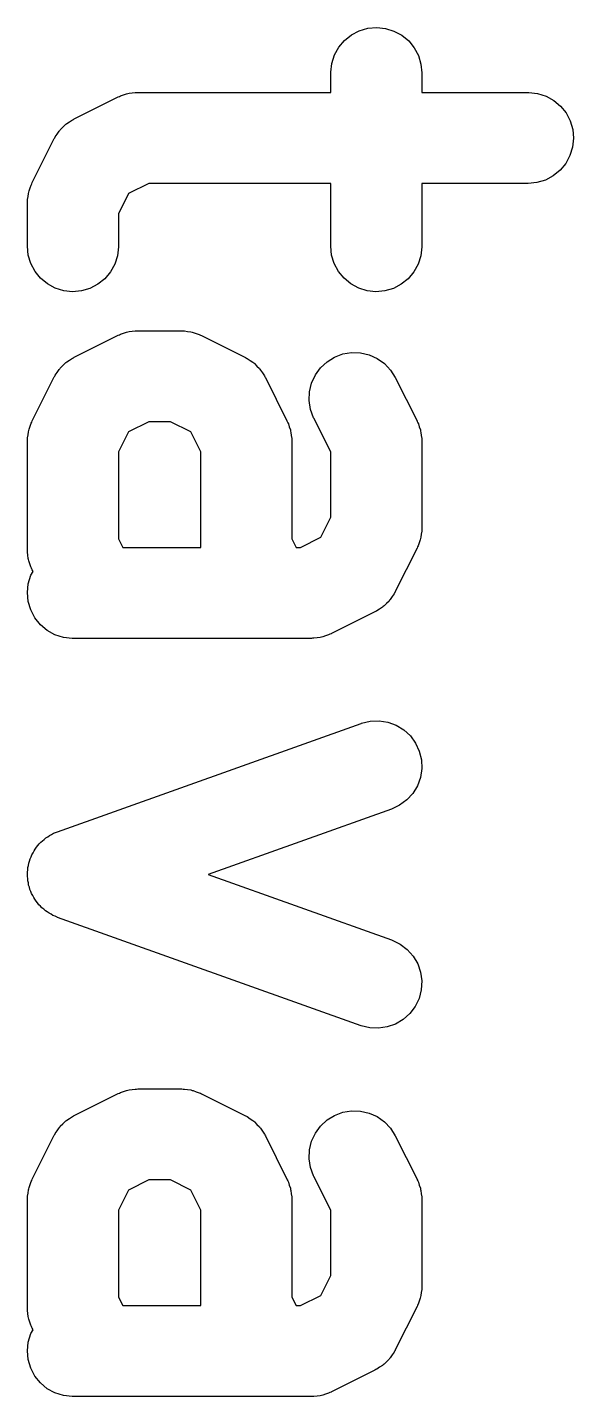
# Model space of a CAD drawing. Header units: millimetres. Extents: x 17 to 402, y -127 to -24.
# Drawn here: x 24.571 to 26.372, y -105.935 to -101.42 of the extents above; entities that cross this region are included whole.
import ezdxf

# ---------------------------------------------------------------- set-up
doc = ezdxf.new("R2010")
doc.units = ezdxf.units.MM
doc.header["$LTSCALE"] = 25.4
doc.layers.add('BLACK', color=7, linetype='CONTINUOUS')

msp = doc.modelspace()

# ---------------------------------------------------------------- linework, layer by layer
at = {"layer": 'BLACK', "linetype": 'Continuous'}
for p, q in [((25.6393, -101.4451), (25.6652, -101.4313)), ((25.6652, -101.4313), (25.6934, -101.4232)), ((25.6934, -101.4232), (25.7226, -101.4204)), ((25.7226, -101.4204), (25.7515, -101.4237)), ((25.7515, -101.4237), (25.7795, -101.4324)), ((25.7795, -101.4324), (25.8054, -101.4461)), ((25.5976, -101.4857), (25.6164, -101.4633)), ((25.6164, -101.4633), (25.6393, -101.4451)), ((25.8054, -101.4461), (25.828, -101.4649)), ((25.828, -101.4649), (25.8463, -101.4875)), ((25.5748, -101.5393), (25.5836, -101.5114)), ((25.5836, -101.5114), (25.5976, -101.4857)), ((25.8463, -101.4875), (25.86, -101.5134)), ((25.86, -101.5134), (25.8686, -101.5413)), ((25.5714, -101.5685), (25.5748, -101.5393)), ((25.5714, -101.5705), (25.5714, -101.5685)), ((25.5714, -101.6348), (25.5714, -101.5705)), ((25.8686, -101.5413), (25.8714, -101.5705)), ((25.8714, -101.5705), (25.8714, -101.6348)), ((24.7258, -101.7222), (24.8686, -101.6505)), ((24.8686, -101.6505), (24.8705, -101.6498)), ((24.8705, -101.6498), (24.8747, -101.6483)), ((24.8747, -101.6483), (24.8786, -101.6462)), ((24.8786, -101.6462), (24.8884, -101.6432)), ((24.8884, -101.6432), (24.898, -101.6396)), ((24.898, -101.6396), (24.9024, -101.6389)), ((24.9024, -101.6389), (24.9066, -101.6376)), ((24.9066, -101.6376), (24.9168, -101.6366)), ((24.9168, -101.6366), (24.9269, -101.6351)), ((24.9269, -101.6351), (24.9313, -101.6353)), ((24.9313, -101.6353), (24.9357, -101.6348)), ((24.9357, -101.6348), (25.5714, -101.6348)), ((25.8714, -101.6348), (26.2214, -101.6348)), ((26.2214, -101.6348), (26.2235, -101.6348)), ((26.2235, -101.6348), (26.2527, -101.6381)), ((26.2527, -101.6381), (26.2806, -101.647)), ((26.2806, -101.647), (26.3063, -101.661)), ((26.3063, -101.661), (26.3286, -101.6798)), ((26.3286, -101.6798), (26.3469, -101.7026)), ((26.3469, -101.7026), (26.3606, -101.7285)), ((24.6797, -101.7577), (24.688, -101.7499)), ((24.688, -101.7499), (24.696, -101.7417)), ((24.696, -101.7417), (24.6986, -101.74)), ((24.6986, -101.74), (24.701, -101.7377)), ((24.701, -101.7377), (24.7107, -101.7316)), ((24.7107, -101.7316), (24.7201, -101.7252)), ((24.7201, -101.7252), (24.723, -101.7237)), ((24.723, -101.7237), (24.7258, -101.7222)), ((26.3606, -101.7285), (26.3688, -101.7567)), ((24.5873, -101.932), (24.6587, -101.7892)), ((24.6587, -101.7892), (24.6596, -101.7872)), ((24.6596, -101.7872), (24.6614, -101.7847)), ((24.6614, -101.7847), (24.6627, -101.7816)), ((24.6627, -101.7816), (24.6694, -101.7722)), ((24.6694, -101.7722), (24.6756, -101.7628)), ((24.6756, -101.7628), (24.6778, -101.7605)), ((24.6778, -101.7605), (24.6797, -101.7577)), ((26.3715, -101.7859), (26.3682, -101.8149)), ((26.3688, -101.7567), (26.3715, -101.7859)), ((26.3596, -101.8428), (26.3459, -101.8687)), ((26.3682, -101.8149), (26.3596, -101.8428)), ((26.3459, -101.8687), (26.3271, -101.8913)), ((24.5857, -101.936), (24.5873, -101.932)), ((26.2506, -101.932), (26.2214, -101.9348)), ((26.2786, -101.9236), (26.2506, -101.932)), ((26.3045, -101.9099), (26.2786, -101.9236)), ((26.3271, -101.8913), (26.3045, -101.9099)), ((24.5718, -101.9881), (24.5736, -101.9782)), ((24.5736, -101.9782), (24.5747, -101.968)), ((24.5747, -101.968), (24.576, -101.9637)), ((24.576, -101.9637), (24.5768, -101.9594)), ((24.5768, -101.9594), (24.5805, -101.9498)), ((24.5805, -101.9498), (24.5836, -101.9401)), ((24.5836, -101.9401), (24.5857, -101.936)), ((24.9046, -101.968), (24.8714, -102.0346)), ((24.9711, -101.9348), (24.9046, -101.968)), ((25.5714, -101.9348), (24.9711, -101.9348)), ((25.5714, -102.142), (25.5714, -101.9348)), ((26.2214, -101.9348), (25.8714, -101.9348)), ((25.8714, -101.9348), (25.8714, -102.142)), ((24.5714, -101.999), (24.5715, -101.997)), ((24.5714, -102.142), (24.5714, -101.999)), ((24.5715, -101.997), (24.5719, -101.9927)), ((24.5719, -101.9927), (24.5718, -101.9881)), ((24.8714, -102.0346), (24.8714, -102.142)), ((24.5743, -102.171), (24.5714, -102.142)), ((24.8714, -102.1441), (24.8681, -102.1733)), ((24.8714, -102.142), (24.8714, -102.1441)), ((25.5742, -102.171), (25.5714, -102.142)), ((25.8714, -102.1441), (25.8681, -102.1733)), ((25.8714, -102.142), (25.8714, -102.1441)), ((24.5828, -102.1992), (24.5743, -102.171)), ((24.5965, -102.2251), (24.5828, -102.1992)), ((24.8593, -102.201), (24.8452, -102.2266)), ((24.8681, -102.1733), (24.8593, -102.201)), ((25.5826, -102.1992), (25.5742, -102.171)), ((25.5966, -102.2251), (25.5826, -102.1992)), ((25.8592, -102.201), (25.8453, -102.2266)), ((25.8681, -102.1733), (25.8592, -102.201)), ((24.615, -102.2477), (24.5965, -102.2251)), ((24.6375, -102.2662), (24.615, -102.2477)), ((24.8264, -102.2492), (24.8036, -102.2675)), ((24.8452, -102.2266), (24.8264, -102.2492)), ((25.6149, -102.2477), (25.5966, -102.2251)), ((25.6375, -102.2662), (25.6149, -102.2477)), ((25.8265, -102.2492), (25.8036, -102.2675)), ((25.8453, -102.2266), (25.8265, -102.2492)), ((24.6633, -102.2802), (24.6375, -102.2662)), ((24.6913, -102.2888), (24.6633, -102.2802)), ((24.7204, -102.2919), (24.6913, -102.2888)), ((24.7495, -102.2894), (24.7204, -102.2919)), ((24.7776, -102.281), (24.7495, -102.2894)), ((24.8036, -102.2675), (24.7776, -102.281)), ((25.6634, -102.2802), (25.6375, -102.2662)), ((25.6913, -102.2888), (25.6634, -102.2802)), ((25.7203, -102.2919), (25.6913, -102.2888)), ((25.7495, -102.2894), (25.7203, -102.2919)), ((25.7777, -102.281), (25.7495, -102.2894)), ((25.8036, -102.2675), (25.7777, -102.281)), ((24.8786, -102.4318), (24.8884, -102.4288)), ((24.8884, -102.4288), (24.898, -102.4252)), ((24.898, -102.4252), (24.9024, -102.4247)), ((24.9024, -102.4247), (24.9066, -102.4235)), ((24.9066, -102.4235), (24.9168, -102.4225)), ((24.9168, -102.4225), (24.9269, -102.4207)), ((24.9269, -102.4207), (24.9313, -102.4209)), ((24.9313, -102.4209), (24.9357, -102.4204)), ((24.9357, -102.4204), (25.0786, -102.4204)), ((25.0786, -102.4204), (25.0807, -102.4207)), ((25.0807, -102.4207), (25.085, -102.4209)), ((25.085, -102.4209), (25.0895, -102.4209)), ((25.0895, -102.4209), (25.0996, -102.4227)), ((25.0996, -102.4227), (25.1098, -102.4237)), ((25.1098, -102.4237), (25.114, -102.4252)), ((25.114, -102.4252), (25.1183, -102.426)), ((25.1183, -102.426), (25.1279, -102.4296)), ((25.1279, -102.4296), (25.1377, -102.4326)), ((24.7258, -102.5078), (24.8686, -102.4364)), ((24.8686, -102.4364), (24.8705, -102.4354)), ((24.8705, -102.4354), (24.8747, -102.4339)), ((24.8747, -102.4339), (24.8786, -102.4318)), ((25.1377, -102.4326), (25.1415, -102.4349)), ((25.1415, -102.4349), (25.1456, -102.4364)), ((25.1456, -102.4364), (25.2885, -102.5078)), ((24.701, -102.5233), (24.7107, -102.5172)), ((24.7107, -102.5172), (24.7201, -102.5108)), ((24.7201, -102.5108), (24.723, -102.5096)), ((24.723, -102.5096), (24.7258, -102.5078)), ((25.2885, -102.5078), (25.2904, -102.5088)), ((25.2904, -102.5088), (25.2931, -102.5106)), ((25.2931, -102.5106), (25.2961, -102.5119)), ((25.2961, -102.5119), (25.3054, -102.5185)), ((25.3054, -102.5185), (25.3149, -102.5246)), ((25.559, -102.5228), (25.5839, -102.5073)), ((25.5839, -102.5073), (25.6113, -102.4971)), ((25.6113, -102.4971), (25.64, -102.4923)), ((25.64, -102.4923), (25.6695, -102.4933)), ((25.6695, -102.4933), (25.6979, -102.4999)), ((25.6979, -102.4999), (25.7246, -102.5119)), ((25.7246, -102.5119), (25.7485, -102.5289)), ((24.6627, -102.5672), (24.6694, -102.5581)), ((24.6694, -102.5581), (24.6756, -102.5484)), ((24.6756, -102.5484), (24.6778, -102.5461)), ((24.6778, -102.5461), (24.6797, -102.5436)), ((24.6797, -102.5436), (24.688, -102.5357)), ((24.688, -102.5357), (24.696, -102.5274)), ((24.696, -102.5274), (24.6986, -102.5256)), ((24.6986, -102.5256), (24.701, -102.5233)), ((25.3149, -102.5246), (25.3173, -102.5268)), ((25.3173, -102.5268), (25.3199, -102.5289)), ((25.3199, -102.5289), (25.3277, -102.537)), ((25.3277, -102.537), (25.3359, -102.5451)), ((25.3359, -102.5451), (25.3378, -102.5477)), ((25.3378, -102.5477), (25.34, -102.5502)), ((25.34, -102.5502), (25.3461, -102.5599)), ((25.3461, -102.5599), (25.3526, -102.5693)), ((25.5204, -102.5665), (25.5377, -102.5426)), ((25.5377, -102.5426), (25.559, -102.5228)), ((25.7485, -102.5289), (25.7686, -102.5502)), ((25.7686, -102.5502), (25.784, -102.5749)), ((24.5873, -102.7179), (24.6587, -102.5749)), ((24.6587, -102.5749), (24.6596, -102.5731)), ((24.6596, -102.5731), (24.6614, -102.5703)), ((24.6614, -102.5703), (24.6627, -102.5672)), ((25.3526, -102.5693), (25.3539, -102.5721)), ((25.3539, -102.5721), (25.3556, -102.5749)), ((25.3556, -102.5749), (25.4269, -102.7179)), ((25.5013, -102.6216), (25.5082, -102.5931)), ((25.5082, -102.5931), (25.5204, -102.5665)), ((25.784, -102.5749), (25.8557, -102.7179)), ((25.5003, -102.6508), (25.5013, -102.6216)), ((25.5049, -102.6798), (25.5003, -102.6508)), ((25.5148, -102.7072), (25.5049, -102.6798)), ((24.576, -102.7494), (24.5768, -102.745)), ((24.5768, -102.745), (24.5805, -102.7354)), ((24.5805, -102.7354), (24.5836, -102.7257)), ((24.5836, -102.7257), (24.5857, -102.7219)), ((24.5857, -102.7219), (24.5873, -102.7179)), ((24.9711, -102.7206), (24.9046, -102.7537)), ((25.0432, -102.7206), (24.9711, -102.7206)), ((25.1096, -102.7537), (25.0432, -102.7206)), ((25.4269, -102.7179), (25.4279, -102.7196)), ((25.4279, -102.7196), (25.4295, -102.7237)), ((25.4295, -102.7237), (25.4315, -102.7278)), ((25.4315, -102.7278), (25.4345, -102.7374)), ((25.4345, -102.7374), (25.4381, -102.7471)), ((25.5158, -102.709), (25.5148, -102.7072)), ((25.5714, -102.8202), (25.5158, -102.709)), ((25.8557, -102.7179), (25.8564, -102.7196)), ((25.8564, -102.7196), (25.858, -102.7237)), ((25.858, -102.7237), (25.86, -102.7278)), ((25.86, -102.7278), (25.863, -102.7374)), ((25.863, -102.7374), (25.8666, -102.7471)), ((24.5714, -102.7849), (24.5715, -102.7826)), ((24.5714, -103.142), (24.5714, -102.7849)), ((24.5715, -102.7826), (24.5719, -102.7783)), ((24.5718, -102.774), (24.5736, -102.7638)), ((24.5719, -102.7783), (24.5718, -102.774)), ((24.5736, -102.7638), (24.5747, -102.7537)), ((24.5747, -102.7537), (24.576, -102.7494)), ((24.9046, -102.7537), (24.8714, -102.8202)), ((25.1429, -102.8202), (25.1096, -102.7537)), ((25.4381, -102.7471), (25.4386, -102.7514)), ((25.4386, -102.7514), (25.4399, -102.7557)), ((25.4399, -102.7557), (25.4409, -102.7659)), ((25.4409, -102.7659), (25.4427, -102.776)), ((25.4427, -102.776), (25.4424, -102.7803)), ((25.4424, -102.7803), (25.4429, -102.7849)), ((25.4429, -102.7849), (25.4429, -103.1065)), ((25.8666, -102.7471), (25.8674, -102.7514)), ((25.8674, -102.7514), (25.8686, -102.7557)), ((25.8686, -102.7557), (25.8696, -102.7659)), ((25.8696, -102.7659), (25.8712, -102.776)), ((25.8712, -102.776), (25.8709, -102.7803)), ((25.8709, -102.7803), (25.8714, -102.7849)), ((25.8714, -102.7849), (25.8714, -103.0707)), ((24.8714, -102.8202), (24.8714, -103.1065)), ((25.1429, -103.1349), (25.1429, -102.8202)), ((25.5714, -103.0351), (25.5714, -102.8202)), ((25.5382, -103.1016), (25.5714, -103.0351)), ((24.8714, -103.1065), (24.8856, -103.1349)), ((25.4429, -103.1065), (25.4569, -103.1349)), ((25.4716, -103.1349), (25.5382, -103.1016)), ((25.8669, -103.106), (25.8661, -103.1103)), ((25.8681, -103.1016), (25.8669, -103.106)), ((25.8694, -103.0915), (25.8681, -103.1016)), ((25.8709, -103.0813), (25.8694, -103.0915)), ((25.8714, -103.0727), (25.8709, -103.077)), ((25.8709, -103.077), (25.8709, -103.0813)), ((25.8714, -103.0707), (25.8714, -103.0727)), ((24.5719, -103.1464), (24.5714, -103.142)), ((24.5717, -103.1507), (24.5719, -103.1464)), ((24.5733, -103.1608), (24.5717, -103.1507)), ((24.8856, -103.1349), (25.1429, -103.1349)), ((25.4569, -103.1349), (25.4716, -103.1349)), ((25.8557, -103.1377), (25.784, -103.2805)), ((25.8572, -103.1334), (25.8557, -103.1377)), ((25.8592, -103.1296), (25.8572, -103.1334)), ((25.8623, -103.1199), (25.8592, -103.1296)), ((25.8661, -103.1103), (25.8623, -103.1199)), ((24.5743, -103.171), (24.5733, -103.1608)), ((24.5756, -103.1753), (24.5743, -103.171)), ((24.5763, -103.1796), (24.5756, -103.1753)), ((24.5798, -103.1893), (24.5763, -103.1796)), ((24.5828, -103.1992), (24.5798, -103.1893)), ((24.5745, -103.2546), (24.5832, -103.2266)), ((24.5848, -103.203), (24.5828, -103.1992)), ((24.5832, -103.2266), (24.5899, -103.2142)), ((24.5863, -103.2071), (24.5848, -103.203)), ((24.5873, -103.2091), (24.5863, -103.2071)), ((24.5899, -103.2142), (24.5873, -103.2091)), ((24.5714, -103.2838), (24.5745, -103.2546)), ((24.5741, -103.313), (24.5714, -103.2838)), ((25.7802, -103.2881), (25.7734, -103.2972)), ((25.7815, -103.285), (25.7802, -103.2881)), ((25.7833, -103.2822), (25.7815, -103.285)), ((25.784, -103.2805), (25.7833, -103.2822)), ((24.5823, -103.3409), (24.5741, -103.313)), ((25.7419, -103.332), (25.7322, -103.3381)), ((25.7442, -103.3297), (25.7419, -103.332)), ((25.747, -103.328), (25.7442, -103.3297)), ((25.7548, -103.3198), (25.747, -103.328)), ((25.7632, -103.312), (25.7548, -103.3198)), ((25.765, -103.3092), (25.7632, -103.312)), ((25.7673, -103.3069), (25.765, -103.3092)), ((25.7734, -103.2972), (25.7673, -103.3069)), ((24.5959, -103.3671), (24.5823, -103.3409)), ((24.6143, -103.3897), (24.5959, -103.3671)), ((25.717, -103.3475), (25.5742, -103.4189)), ((25.7198, -103.3457), (25.717, -103.3475)), ((25.7228, -103.3445), (25.7198, -103.3457)), ((25.7322, -103.3381), (25.7228, -103.3445)), ((24.6367, -103.4085), (24.6143, -103.3897)), ((24.6623, -103.4227), (24.6367, -103.4085)), ((24.6902, -103.4316), (24.6623, -103.4227)), ((25.5643, -103.4235), (25.5544, -103.4265)), ((25.5681, -103.4214), (25.5643, -103.4235)), ((25.5725, -103.4199), (25.5681, -103.4214)), ((25.5742, -103.4189), (25.5725, -103.4199)), ((24.7193, -103.4349), (24.6902, -103.4316)), ((24.7214, -103.4349), (24.7193, -103.4349)), ((25.5072, -103.4349), (24.7214, -103.4349)), ((25.5115, -103.4344), (25.5072, -103.4349)), ((25.5158, -103.4346), (25.5115, -103.4344)), ((25.526, -103.4329), (25.5158, -103.4346)), ((25.5364, -103.4318), (25.526, -103.4329)), ((25.5405, -103.4306), (25.5364, -103.4318)), ((25.5448, -103.4301), (25.5405, -103.4306)), ((25.5544, -103.4265), (25.5448, -103.4301)), ((24.671, -104.0722), (25.671, -103.7151)), ((25.671, -103.7151), (25.673, -103.7143)), ((25.673, -103.7143), (25.7015, -103.7077)), ((25.7015, -103.7077), (25.7307, -103.7064)), ((25.7307, -103.7064), (25.7597, -103.7112)), ((25.7597, -103.7112), (25.7871, -103.7214)), ((25.7871, -103.7214), (25.812, -103.7366)), ((25.812, -103.7366), (25.8336, -103.7565)), ((25.8336, -103.7565), (25.8509, -103.7803)), ((25.8509, -103.7803), (25.863, -103.8068)), ((25.863, -103.8068), (25.8699, -103.8352)), ((25.8712, -103.8644), (25.8669, -103.8934)), ((25.8699, -103.8352), (25.8712, -103.8644)), ((25.8669, -103.8934), (25.8567, -103.9211)), ((25.8417, -103.9459), (25.8219, -103.9675)), ((25.8567, -103.9211), (25.8417, -103.9459)), ((25.7719, -103.9975), (25.1674, -104.2134)), ((25.7983, -103.9851), (25.7719, -103.9975)), ((25.8219, -103.9675), (25.7983, -103.9851)), ((24.621, -104.1019), (24.627, -104.0976)), ((24.627, -104.0976), (24.6325, -104.0925)), ((24.6325, -104.0925), (24.6387, -104.0889)), ((24.6387, -104.0889), (24.6445, -104.0846)), ((24.6445, -104.0846), (24.6513, -104.0813)), ((24.6513, -104.0813), (24.6577, -104.0775)), ((24.6577, -104.0775), (24.6645, -104.0752)), ((24.6645, -104.0752), (24.671, -104.0722)), ((24.5861, -104.1486), (24.59, -104.1423)), ((24.59, -104.1423), (24.5932, -104.1357)), ((24.5932, -104.1357), (24.5975, -104.1298)), ((24.5975, -104.1298), (24.6012, -104.1237)), ((24.6012, -104.1237), (24.6063, -104.1182)), ((24.6063, -104.1182), (24.6107, -104.1121)), ((24.6107, -104.1121), (24.6161, -104.1072)), ((24.6161, -104.1072), (24.621, -104.1019)), ((24.5728, -104.1977), (24.5732, -104.1903)), ((24.5732, -104.1903), (24.575, -104.1834)), ((24.575, -104.1834), (24.5761, -104.1763)), ((24.5761, -104.1763), (24.5787, -104.1692)), ((24.5787, -104.1692), (24.5805, -104.1618)), ((24.5805, -104.1618), (24.5836, -104.1555)), ((24.5836, -104.1555), (24.5861, -104.1486)), ((24.5716, -104.2195), (24.572, -104.2124)), ((24.5726, -104.2269), (24.5716, -104.2195)), ((24.5717, -104.2053), (24.5728, -104.1977)), ((24.572, -104.2124), (24.5717, -104.2053)), ((24.5729, -104.2345), (24.5726, -104.2269)), ((24.5746, -104.2413), (24.5729, -104.2345)), ((25.1674, -104.2134), (25.7719, -104.4293)), ((24.5756, -104.2485), (24.5746, -104.2413)), ((24.5781, -104.2556), (24.5756, -104.2485)), ((24.5798, -104.2629), (24.5781, -104.2556)), ((24.5828, -104.2693), (24.5798, -104.2629)), ((24.5852, -104.2761), (24.5828, -104.2693)), ((24.589, -104.2827), (24.5852, -104.2761)), ((24.5921, -104.2894), (24.589, -104.2827)), ((24.5964, -104.2952), (24.5921, -104.2894)), ((24.6, -104.3015), (24.5964, -104.2952)), ((24.605, -104.3071), (24.6, -104.3015)), ((24.6093, -104.313), (24.605, -104.3071)), ((24.6146, -104.3181), (24.6093, -104.313)), ((24.6194, -104.3234), (24.6146, -104.3181)), ((24.6254, -104.328), (24.6194, -104.3234)), ((24.6309, -104.333), (24.6254, -104.328)), ((24.637, -104.3366), (24.6309, -104.333)), ((24.6427, -104.3412), (24.637, -104.3366)), ((24.6494, -104.3445), (24.6427, -104.3412)), ((24.6558, -104.3483), (24.6494, -104.3445)), ((24.6626, -104.3508), (24.6558, -104.3483)), ((24.669, -104.3539), (24.6626, -104.3508)), ((24.671, -104.3546), (24.669, -104.3539)), ((25.671, -104.7118), (24.671, -104.3546)), ((25.7719, -104.4293), (25.7739, -104.4301)), ((25.7739, -104.4301), (25.8, -104.4428)), ((25.8, -104.4428), (25.8234, -104.4605)), ((25.8234, -104.4605), (25.843, -104.4824)), ((25.843, -104.4824), (25.8577, -104.5078)), ((25.8577, -104.5078), (25.8674, -104.5355)), ((25.8674, -104.5355), (25.8714, -104.5644)), ((25.8696, -104.5936), (25.8623, -104.6221)), ((25.8714, -104.5644), (25.8696, -104.5936)), ((25.8623, -104.6221), (25.8496, -104.6483)), ((25.8321, -104.6719), (25.8102, -104.6914)), ((25.8496, -104.6483), (25.8321, -104.6719)), ((25.6995, -104.7189), (25.671, -104.7118)), ((25.7287, -104.7204), (25.6995, -104.7189)), ((25.7576, -104.7161), (25.7287, -104.7204)), ((25.7851, -104.7064), (25.7576, -104.7161)), ((25.8102, -104.6914), (25.7851, -104.7064)), ((24.7258, -105.0079), (24.8686, -104.9363)), ((24.8686, -104.9363), (24.8705, -104.9355)), ((24.8705, -104.9355), (24.8747, -104.934)), ((24.8747, -104.934), (24.8786, -104.932)), ((24.8786, -104.932), (24.8884, -104.9289)), ((24.8884, -104.9289), (24.898, -104.9254)), ((24.898, -104.9254), (24.9024, -104.9246)), ((24.9024, -104.9246), (24.9066, -104.9233)), ((24.9066, -104.9233), (24.9168, -104.9223)), ((24.9168, -104.9223), (24.9269, -104.9208)), ((24.9269, -104.9208), (24.9313, -104.921)), ((24.9313, -104.921), (24.9357, -104.9205)), ((24.9357, -104.9205), (25.0786, -104.9205)), ((25.0786, -104.9205), (25.0807, -104.9205)), ((25.0807, -104.9205), (25.085, -104.921)), ((25.085, -104.921), (25.0895, -104.921)), ((25.0895, -104.921), (25.0996, -104.9226)), ((25.0996, -104.9226), (25.1098, -104.9238)), ((25.1098, -104.9238), (25.114, -104.9251)), ((25.114, -104.9251), (25.1183, -104.9259)), ((25.1183, -104.9259), (25.1279, -104.9297)), ((25.1279, -104.9297), (25.1377, -104.9327)), ((25.1377, -104.9327), (25.1415, -104.9348)), ((25.1415, -104.9348), (25.1456, -104.9363)), ((25.1456, -104.9363), (25.2885, -105.0079)), ((25.5839, -105.0074), (25.6113, -104.997)), ((25.6113, -104.997), (25.64, -104.9922)), ((25.64, -104.9922), (25.6695, -104.9932)), ((25.6695, -104.9932), (25.6979, -104.9998)), ((25.6979, -104.9998), (25.7246, -105.0117)), ((24.6694, -105.058), (24.6756, -105.0486)), ((24.6756, -105.0486), (24.6778, -105.046)), ((24.6778, -105.046), (24.6797, -105.0435)), ((24.6797, -105.0435), (24.688, -105.0356)), ((24.688, -105.0356), (24.696, -105.0275)), ((24.696, -105.0275), (24.6986, -105.0257)), ((24.6986, -105.0257), (24.701, -105.0234)), ((24.701, -105.0234), (24.7107, -105.0173)), ((24.7107, -105.0173), (24.7201, -105.0107)), ((24.7201, -105.0107), (24.723, -105.0094)), ((24.723, -105.0094), (24.7258, -105.0079)), ((25.2885, -105.0079), (25.2904, -105.0087)), ((25.2904, -105.0087), (25.2931, -105.0105)), ((25.2931, -105.0105), (25.2961, -105.0117)), ((25.2961, -105.0117), (25.3054, -105.0186)), ((25.3054, -105.0186), (25.3149, -105.0247)), ((25.3149, -105.0247), (25.3173, -105.027)), ((25.3173, -105.027), (25.3199, -105.0287)), ((25.3199, -105.0287), (25.3277, -105.0371)), ((25.3277, -105.0371), (25.3359, -105.045)), ((25.3359, -105.045), (25.3378, -105.0478)), ((25.3378, -105.0478), (25.34, -105.0501)), ((25.5204, -105.0663), (25.5377, -105.0427)), ((25.5377, -105.0427), (25.559, -105.0226)), ((25.559, -105.0226), (25.5839, -105.0074)), ((25.7246, -105.0117), (25.7485, -105.0287)), ((25.7485, -105.0287), (25.7686, -105.0501)), ((24.5873, -105.2177), (24.6587, -105.075)), ((24.6587, -105.075), (24.6596, -105.0729)), ((24.6596, -105.0729), (24.6614, -105.0704)), ((24.6614, -105.0704), (24.6627, -105.0674)), ((24.6627, -105.0674), (24.6694, -105.058)), ((25.34, -105.0501), (25.3461, -105.0597)), ((25.3461, -105.0597), (25.3526, -105.0691)), ((25.3526, -105.0691), (25.3539, -105.0722)), ((25.3539, -105.0722), (25.3556, -105.075)), ((25.3556, -105.075), (25.4269, -105.2177)), ((25.5013, -105.1215), (25.5082, -105.093)), ((25.5082, -105.093), (25.5204, -105.0663)), ((25.7686, -105.0501), (25.784, -105.075)), ((25.784, -105.075), (25.8557, -105.2177)), ((25.5003, -105.1507), (25.5013, -105.1215)), ((25.5049, -105.1796), (25.5003, -105.1507)), ((25.5148, -105.2071), (25.5049, -105.1796)), ((24.5805, -105.2355), (24.5836, -105.2258)), ((24.5836, -105.2258), (24.5857, -105.2218)), ((24.5857, -105.2218), (24.5873, -105.2177)), ((24.9711, -105.2205), (24.9046, -105.2538)), ((25.0432, -105.2205), (24.9711, -105.2205)), ((25.1096, -105.2538), (25.0432, -105.2205)), ((25.4269, -105.2177), (25.4279, -105.2195)), ((25.4279, -105.2195), (25.4295, -105.2238)), ((25.4295, -105.2238), (25.4315, -105.2276)), ((25.4315, -105.2276), (25.4345, -105.2375)), ((25.5158, -105.2091), (25.5148, -105.2071)), ((25.5714, -105.3203), (25.5158, -105.2091)), ((25.8557, -105.2177), (25.8564, -105.2195)), ((25.8564, -105.2195), (25.858, -105.2238)), ((25.858, -105.2238), (25.86, -105.2276)), ((25.86, -105.2276), (25.863, -105.2375)), ((24.5718, -105.2739), (24.5736, -105.2637)), ((24.5719, -105.2784), (24.5718, -105.2739)), ((24.5736, -105.2637), (24.5747, -105.2535)), ((24.5747, -105.2535), (24.576, -105.2495)), ((24.576, -105.2495), (24.5768, -105.2452)), ((24.5768, -105.2452), (24.5805, -105.2355)), ((24.9046, -105.2538), (24.8714, -105.3203)), ((25.1429, -105.3203), (25.1096, -105.2538)), ((25.4345, -105.2375), (25.4381, -105.2472)), ((25.4381, -105.2472), (25.4386, -105.2515)), ((25.4386, -105.2515), (25.4399, -105.2556)), ((25.4399, -105.2556), (25.4409, -105.266)), ((25.4409, -105.266), (25.4427, -105.2761)), ((25.863, -105.2375), (25.8666, -105.2472)), ((25.8666, -105.2472), (25.8674, -105.2515)), ((25.8674, -105.2515), (25.8686, -105.2556)), ((25.8686, -105.2556), (25.8696, -105.266)), ((25.8696, -105.266), (25.8712, -105.2761)), ((24.5714, -105.2848), (24.5715, -105.2827)), ((24.5714, -105.6419), (24.5714, -105.2848)), ((24.5715, -105.2827), (24.5719, -105.2784)), ((25.4427, -105.2761), (25.4424, -105.2805)), ((25.4424, -105.2805), (25.4429, -105.2848)), ((25.4429, -105.2848), (25.4429, -105.6066)), ((25.8712, -105.2761), (25.8709, -105.2805)), ((25.8709, -105.2805), (25.8714, -105.2848)), ((25.8714, -105.2848), (25.8714, -105.5705)), ((24.8714, -105.3203), (24.8714, -105.6066)), ((25.1429, -105.6348), (25.1429, -105.3203)), ((25.5714, -105.5352), (25.5714, -105.3203)), ((25.5382, -105.6015), (25.5714, -105.5352)), ((25.8709, -105.5815), (25.8694, -105.5916)), ((25.8714, -105.5726), (25.8709, -105.5771)), ((25.8709, -105.5771), (25.8709, -105.5815)), ((25.8714, -105.5705), (25.8714, -105.5726)), ((24.8714, -105.6066), (24.8856, -105.6348)), ((24.8856, -105.6348), (25.1429, -105.6348)), ((25.4429, -105.6066), (25.4569, -105.6348)), ((25.4569, -105.6348), (25.4716, -105.6348)), ((25.4716, -105.6348), (25.5382, -105.6015)), ((25.8572, -105.6335), (25.8557, -105.6376)), ((25.8592, -105.6297), (25.8572, -105.6335)), ((25.8623, -105.6198), (25.8592, -105.6297)), ((25.8661, -105.6104), (25.8623, -105.6198)), ((25.8669, -105.6058), (25.8661, -105.6104)), ((25.8681, -105.6018), (25.8669, -105.6058)), ((25.8694, -105.5916), (25.8681, -105.6018)), ((24.5719, -105.6465), (24.5714, -105.6419)), ((24.5717, -105.6508), (24.5719, -105.6465)), ((24.5733, -105.661), (24.5717, -105.6508)), ((24.5743, -105.6711), (24.5733, -105.661)), ((24.5756, -105.6754), (24.5743, -105.6711)), ((24.5763, -105.6797), (24.5756, -105.6754)), ((24.5798, -105.6894), (24.5763, -105.6797)), ((25.8557, -105.6376), (25.784, -105.7806)), ((24.5828, -105.6991), (24.5798, -105.6894)), ((24.5848, -105.7031), (24.5828, -105.6991)), ((24.5832, -105.7267), (24.5899, -105.7143)), ((24.5863, -105.7072), (24.5848, -105.7031)), ((24.5873, -105.709), (24.5863, -105.7072)), ((24.5899, -105.7143), (24.5873, -105.709)), ((24.5714, -105.7839), (24.5745, -105.7547)), ((24.5745, -105.7547), (24.5832, -105.7267)), ((24.5741, -105.8128), (24.5714, -105.7839)), ((24.5823, -105.841), (24.5741, -105.8128)), ((25.7632, -105.8118), (25.7548, -105.8197)), ((25.765, -105.8093), (25.7632, -105.8118)), ((25.7673, -105.807), (25.765, -105.8093)), ((25.7734, -105.7973), (25.7673, -105.807)), ((25.7802, -105.788), (25.7734, -105.7973)), ((25.7815, -105.7852), (25.7802, -105.788)), ((25.7833, -105.7824), (25.7815, -105.7852)), ((25.784, -105.7806), (25.7833, -105.7824)), ((24.5959, -105.8669), (24.5823, -105.841)), ((25.717, -105.8476), (25.5742, -105.919)), ((25.7198, -105.8459), (25.717, -105.8476)), ((25.7228, -105.8446), (25.7198, -105.8459)), ((25.7322, -105.838), (25.7228, -105.8446)), ((25.7419, -105.8319), (25.7322, -105.838)), ((25.7442, -105.8299), (25.7419, -105.8319)), ((25.747, -105.8278), (25.7442, -105.8299)), ((25.7548, -105.8197), (25.747, -105.8278)), ((24.6143, -105.8898), (24.5959, -105.8669)), ((24.6367, -105.9086), (24.6143, -105.8898)), ((24.6623, -105.9226), (24.6367, -105.9086)), ((24.6902, -105.9315), (24.6623, -105.9226)), ((24.7193, -105.9348), (24.6902, -105.9315)), ((24.7214, -105.9348), (24.7193, -105.9348)), ((25.5072, -105.9348), (24.7214, -105.9348)), ((25.5115, -105.9345), (25.5072, -105.9348)), ((25.5158, -105.9345), (25.5115, -105.9345)), ((25.526, -105.933), (25.5158, -105.9345)), ((25.5364, -105.932), (25.526, -105.933)), ((25.5405, -105.9307), (25.5364, -105.932)), ((25.5448, -105.9299), (25.5405, -105.9307)), ((25.5544, -105.9264), (25.5448, -105.9299)), ((25.5643, -105.9236), (25.5544, -105.9264)), ((25.5681, -105.9213), (25.5643, -105.9236)), ((25.5725, -105.92), (25.5681, -105.9213)), ((25.5742, -105.919), (25.5725, -105.92))]:
    msp.add_line(p, q, dxfattribs=at)

doc.saveas('drawing.dxf')
